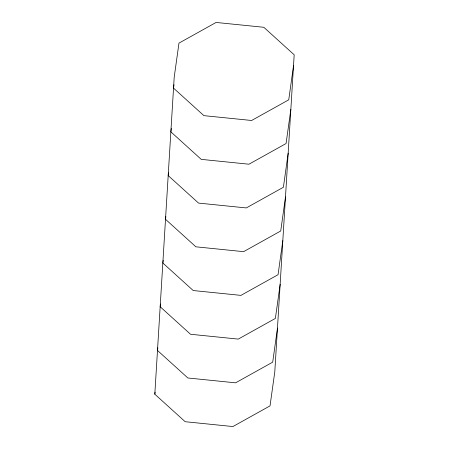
<?xml version="1.0" encoding="UTF-8"?>
<svg xmlns="http://www.w3.org/2000/svg" width="449" height="449" viewBox="0 0 449 449"><rect width="100%" height="100%" fill="white"/><g stroke="black" fill="none" stroke-linecap="round" stroke-linejoin="round"><path stroke-width="0.67" d="M154.815 394.194L174.201 77.2L178.971 43.121L216.087 22.45L263.81 27.288L294.185 54.806L274.799 371.8L270.029 405.879L232.913 426.55L185.19 421.712L154.815 394.194L155.101 392.145M174.01 84.721L173.533 88.127L203.908 115.646L251.631 120.484L288.746 99.813L293.517 65.739M171.338 128.442L170.861 131.854L201.231 159.367L248.954 164.211L286.075 143.54L290.84 109.461M168.566 172.848L168.184 175.576L198.559 203.094L246.282 207.932L283.398 187.261L288.168 153.188M165.894 216.575L165.513 219.297L195.887 246.815L243.611 251.659L280.726 230.982L285.497 196.909M163.217 260.297L162.835 263.024L193.21 290.537L240.933 295.38L278.049 274.709L282.819 240.63M160.546 304.018L160.164 306.746L190.539 334.264L238.262 339.102L275.377 318.431L280.148 284.357M157.868 347.745L157.487 350.467L187.862 377.985L235.585 382.829L272.7 362.152L277.471 328.079"/></g></svg>
